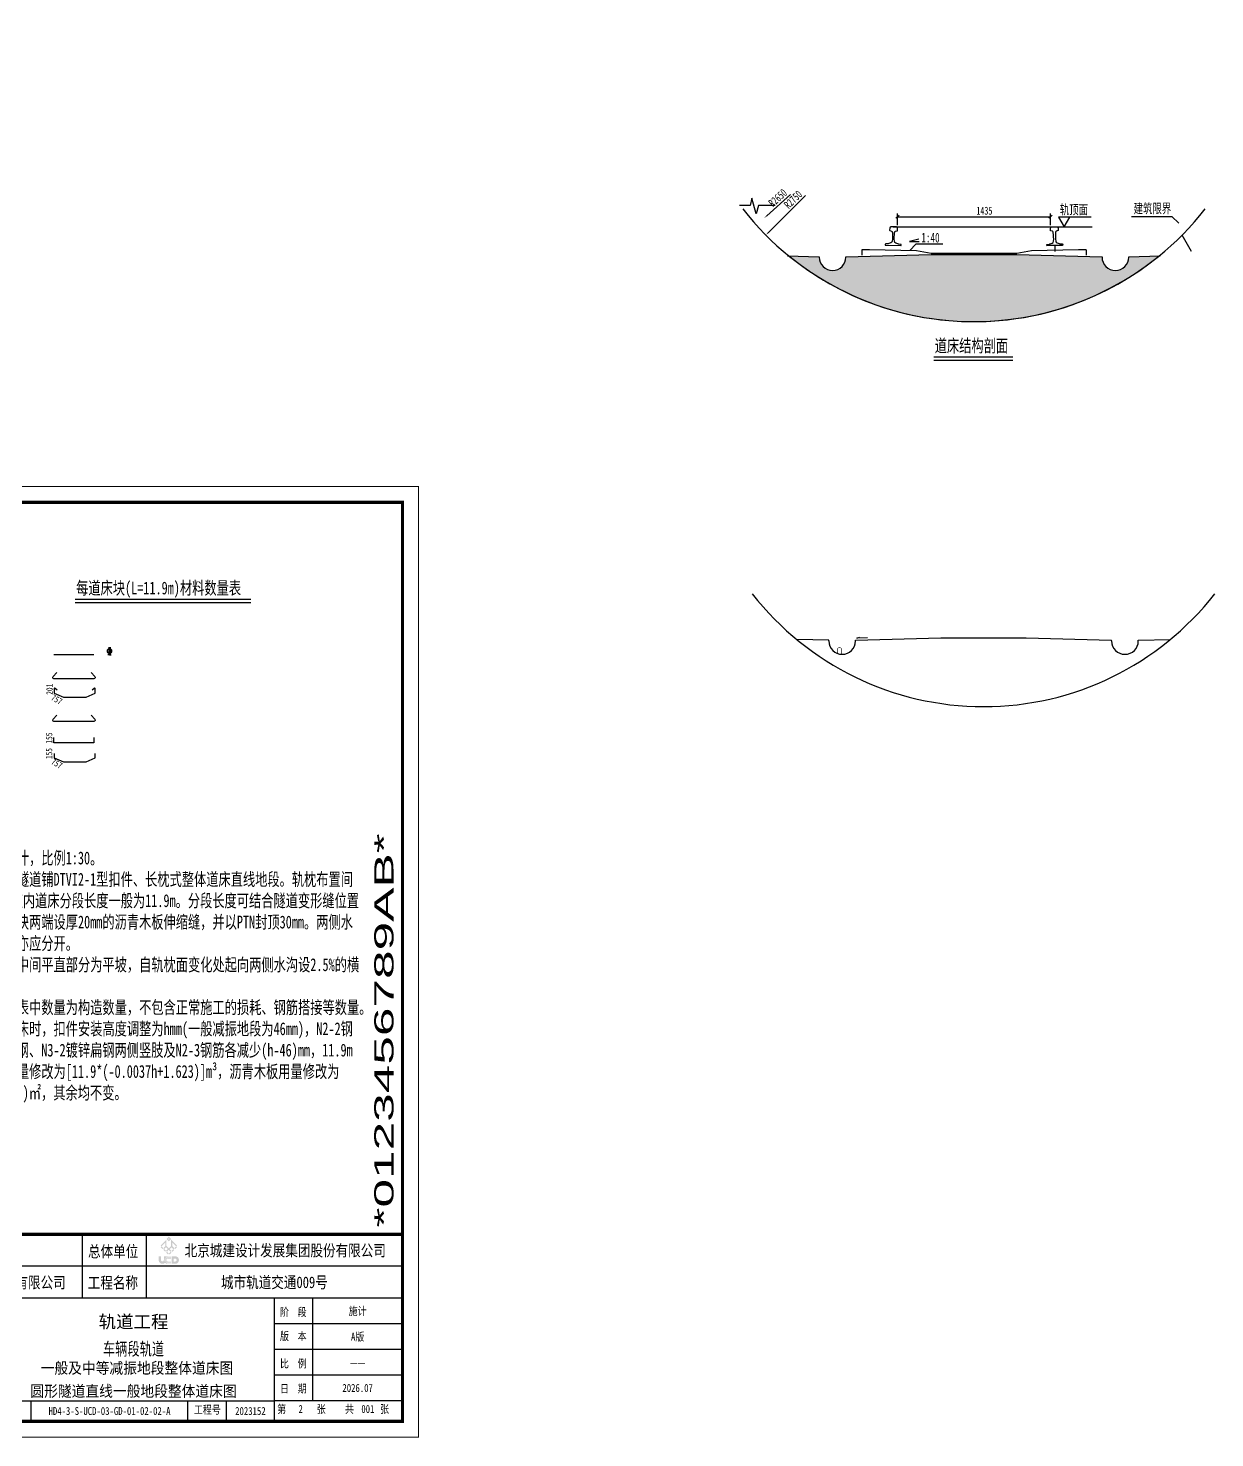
# Model space of a CAD drawing. Header units: millimetres. Extents: x 751 to 23969, y -17237 to -4028.
# Drawn here: x 12849 to 23969, y -17237 to -4028 of the extents above; entities that cross this region are included whole.
import ezdxf
from ezdxf.enums import TextEntityAlignment as Align

# ---------------------------------------------------------------- set-up
doc = ezdxf.new("R2010")
doc.units = ezdxf.units.MM
doc.layers.get('Defpoints').update_dxf_attribs({"color": 250})
for name, color, linetype in [('GesoftDrawFrameFrameBlockLayer', 7, 'Continuous'), ('GesoftDrawFrameInLineLayer', 85, 'Continuous'), ('GesoftDrawFrameOutLineLayer', 180, 'Continuous'), ('GesoftDrawFrameTitleLayer', 7, 'Continuous'), ('标注', 3, 'Continuous'), ('粗实线', 4, 'Continuous')]:
    doc.layers.add(name, color=color, linetype=linetype)
doc.styles.add('宋体', font='SimSun.ttf', dxfattribs={"width": 0.7})
doc.styles.add('宋体样式', font='SimSun.ttf', dxfattribs={"width": 0.8})
doc.styles.add('宋体样式宽度0.65', font='SimSun.ttf', dxfattribs={"width": 0.65})
doc.styles.add('宋体样式宽度0.7', font='SimSun.ttf', dxfattribs={"width": 0.7})
doc.styles.add('条形码', font='BC_C39.FBC', dxfattribs={"height": 11})
doc.dimstyles.new('1比30', dxfattribs={"dimscale": 30, "dimtxt": 2.5, "dimasz": 1, "dimexe": 1, "dimexo": 1, "dimtad": 3, "dimdec": 0, "dimzin": 0, "dimdsep": 46, "dimtxsty": '宋体', "dimblk": 'OBLIQUE', "dimcen": 0.09, "dimadec": 0, "dimazin": 0, "dimtfac": 1, "dimtdec": 0, "dimtofl": 0, "dimtmove": 0, "dimatfit": 3, "dimfxl": 0, "dimtolj": 1, "dimtzin": 0, "dimarcsym": 0})

# ---------------------------------------------------------------- blocks, each defined once
blk = doc.blocks.new('钢筋')
for p, q in [((2091.49, -5498.89), (2091.49, -5501.31)), ((2091.89, -5498.89), (2091.89, -5501.31)), ((2091.69, -5501.31), (2091.16, -5501.31)), ((2091.69, -5501.31), (2092.23, -5501.31))]:
    blk.add_line(p, q)
blk.add_ellipse((2091.69, -5500.05), major_axis=(0, -0.806), ratio=0.813147)
blk = doc.blocks.new('_Oblique')
at = {"color": 0, "linetype": 'ByBlock', "lineweight": -2}
blk.add_line((-0.5, -0.5), (0.5, 0.5), dxfattribs=at)
blk = doc.blocks.new('*D62')
at = {"layer": 'Defpoints', "color": 0, "transparency": 16777216}
for p in [(22430, -5795), (20995, -5903), (22430, -5903)]:
    blk.add_point(p, dxfattribs=at)
at = {"layer": '标注', "color": 0, "lineweight": -2, "transparency": 16777216}
for p, q in [((20995, -5873), (20995, -5765)), ((20995, -5795), (22430, -5795)), ((22430, -5873), (22430, -5765))]:
    blk.add_line(p, q, dxfattribs=at)
at = {"layer": '标注', "color": 0, "lineweight": -2, "transparency": 16777216, "xscale": 30, "yscale": 30, "zscale": 30, "rotation": 180}
blk.add_blockref('_Oblique', (20995, -5795), dxfattribs=at)
at = {"layer": '标注', "color": 0, "lineweight": -2, "transparency": 16777216, "xscale": 30, "yscale": 30, "zscale": 30}
blk.add_blockref('_Oblique', (22430, -5795), dxfattribs=at)
at = {"layer": '标注', "color": 0, "transparency": 16777216, "insert": (21810, -5739), "char_height": 75, "attachment_point": 5, "style": '宋体'}
blk.add_mtext('\\A1;1435', dxfattribs=at)
blk = doc.blocks.new('*D63')
at = {"color": 0, "lineweight": -2, "transparency": 16777216}
blk.add_line((19992, -5586), (19771, -5787), dxfattribs=at)
at = {"color": 0, "transparency": 16777216}
blk.add_solid([(19767, -5783), (19774, -5790), (19748, -5807)], dxfattribs=at)
at = {"layer": 'Defpoints', "color": 0, "transparency": 16777216}
for p in [(21713, -4028), (19748, -5807)]:
    blk.add_point(p, dxfattribs=at)
at = {"color": 0, "transparency": 16777216, "insert": (19873, -5618), "char_height": 75, "attachment_point": 5, "rotation": 42.1494, "style": '宋体'}
blk.add_mtext('\\A1;R2650', dxfattribs=at)
blk = doc.blocks.new('*D64')
at = {"color": 0, "lineweight": -2, "transparency": 16777216}
blk.add_line((20134, -5597), (19783, -5946), dxfattribs=at)
at = {"color": 0, "transparency": 16777216}
blk.add_solid([(19780, -5942), (19787, -5949), (19762, -5967)], dxfattribs=at)
at = {"layer": 'Defpoints', "color": 0, "transparency": 16777216}
for p in [(21712, -4028), (19762, -5967)]:
    blk.add_point(p, dxfattribs=at)
at = {"color": 0, "transparency": 16777216, "insert": (20017, -5634), "char_height": 75, "attachment_point": 5, "rotation": 44.8267, "style": '宋体'}
blk.add_mtext('\\A1;R2750', dxfattribs=at)
blk = doc.blocks.new('0.25_a528e8101059b214a0224c9661d1e9c2')
at = {"layer": 'GesoftDrawFrameInLineLayer', "color": 0, "const_width": 1}
blk.add_lwpolyline([(0, 0), (0, 287), (-495, 287), (-495, 0), (0, 0)], dxfattribs=at)
at = {"layer": 'GesoftDrawFrameOutLineLayer', "color": 0, "const_width": 0.35}
blk.add_lwpolyline([(5, -5), (5, 292), (-520, 292), (-520, -5), (5, -5)], dxfattribs=at)
blk = doc.blocks.new('GESOFT00000000NEW_049a35bf7f0736cc4250df00ece10f93_a528e8101059b214a0224c9661d1e9c2_2e1cf7a908f61d0b50dc33cccab90907')
at = {"layer": 'GesoftDrawFrameTitleLayer'}
h = blk.add_hatch(color=7, dxfattribs=at)
h.paths.add_polyline_path([(-72.25, 56.91), (-72.98, 56.18), (-73.72, 56.91), (-72.99, 57.65)])
h.paths.add_polyline_path([(-72.99, 57.13), (-73.2, 56.92), (-72.99, 56.72), (-72.78, 56.93)], flags=16)
h.paths.add_polyline_path([(-73.73, 56.66), (-73.73, 54.75), (-72.99, 54.02), (-72.26, 54.75), (-72.26, 56.68), (-70.47, 54.89), (-70.72, 54.64), (-70.46, 54.38), (-71.04, 53.8), (-71.29, 54.05), (-71.56, 53.78), (-71.31, 53.53), (-71.88, 52.95), (-72.14, 53.2), (-72.41, 52.94), (-72.15, 52.69), (-72.73, 52.11), (-72.99, 52.36), (-73.24, 52.11), (-73.82, 52.69), (-73.57, 52.94), (-73.84, 53.21), (-74.09, 52.96), (-74.67, 53.54), (-74.42, 53.79), (-74.69, 54.06), (-74.94, 53.81), (-75.51, 54.38), (-75.26, 54.64), (-75.51, 54.88)])
h.paths.add_polyline_path([(-71.87, 55.79), (-71.87, 54.63), (-71.29, 54.05), (-70.72, 54.64)], flags=16)
h.paths.add_polyline_path([(-72.14, 54.36), (-72.72, 53.79), (-72.14, 53.2), (-71.56, 53.78)], flags=16)
h.paths.add_polyline_path([(-72.99, 53.53), (-73.57, 52.94), (-72.99, 52.36), (-72.41, 52.94)], flags=16)
h.paths.add_polyline_path([(-73.84, 54.37), (-74.42, 53.79), (-73.84, 53.21), (-73.25, 53.79)], flags=16)
h.paths.add_polyline_path([(-74.12, 54.63), (-74.12, 55.79), (-75.26, 54.64), (-74.69, 54.06)], flags=16)
edge = h.paths.add_edge_path()
edge.add_spline(control_points=[(-73.82, 51.43), (-73.82, 51.43), (-73.82, 51.52), (-73.82, 51.52), (-73.82, 51.52), (-74.53, 51.52), (-74.53, 51.52), (-74.53, 51.52), (-74.53, 50.35), (-74.53, 50.35), (-74.53, 50.09), (-74.74, 49.89), (-74.99, 49.89), (-75.24, 49.89), (-75.45, 50.09), (-75.45, 50.35), (-75.45, 50.35), (-75.45, 51.52), (-75.45, 51.52), (-75.45, 51.52), (-76.16, 51.52), (-76.16, 51.52), (-76.16, 51.52), (-76.16, 50.35), (-76.16, 50.35), (-76.16, 49.7), (-75.64, 49.18), (-74.99, 49.18), (-74.67, 49.18), (-74.38, 49.3), (-74.17, 49.51), (-73.96, 49.3), (-73.68, 49.18), (-73.36, 49.18), (-73.36, 49.18), (-72.27, 49.18), (-72.27, 49.18), (-72.27, 49.18), (-72.27, 49.32), (-72.27, 49.32), (-72.43, 49.32), (-73.37, 49.32), (-73.37, 49.33), (-73.93, 49.34), (-74.38, 49.8), (-74.38, 50.35), (-74.38, 50.91), (-73.93, 51.36), (-73.37, 51.38), (-73.37, 51.38), (-72.43, 51.38), (-72.27, 51.38), (-72.27, 51.38), (-72.27, 51.52), (-72.27, 51.52), (-72.27, 51.52), (-73.36, 51.52), (-73.36, 51.52), (-73.52, 51.52), (-73.68, 51.49), (-73.82, 51.43)], knot_values=[0, 0, 0, 0, 1, 1, 1, 2, 2, 2, 3, 3, 3, 4, 4, 4, 5, 5, 5, 6, 6, 6, 7, 7, 7, 8, 8, 8, 9, 9, 9, 10, 10, 10, 11, 11, 11, 12, 12, 12, 13, 13, 13, 14, 14, 14, 15, 15, 15, 16, 16, 16, 17, 17, 17, 18, 18, 18, 19, 19, 19, 20, 20, 20, 20], degree=3, periodic=0)
edge = h.paths.add_edge_path(flags=17)
edge.add_spline(control_points=[(-74.32, 50.35), (-74.32, 49.83), (-73.9, 49.39), (-73.37, 49.38), (-73.36, 49.38), (-72.43, 49.38), (-72.27, 49.38), (-72.27, 49.38), (-72.27, 49.5), (-72.27, 49.5), (-72.43, 49.5), (-73.37, 49.5), (-73.37, 49.51), (-73.84, 49.52), (-74.2, 49.89), (-74.2, 50.35), (-74.2, 50.81), (-73.84, 51.18), (-73.37, 51.2), (-73.37, 51.2), (-72.43, 51.2), (-72.27, 51.2), (-72.27, 51.2), (-72.27, 51.32), (-72.27, 51.32), (-72.43, 51.32), (-73.36, 51.32), (-73.37, 51.32), (-73.89, 51.31), (-74.32, 50.87), (-74.32, 50.35)], knot_values=[0, 0, 0, 0, 1, 1, 1, 2, 2, 2, 3, 3, 3, 4, 4, 4, 5, 5, 5, 6, 6, 6, 7, 7, 7, 8, 8, 8, 9, 9, 9, 10, 10, 10, 10], degree=3, periodic=0)
edge = h.paths.add_edge_path(flags=16)
edge.add_spline(control_points=[(-74.14, 50.35), (-74.14, 49.92), (-73.8, 49.57), (-73.37, 49.56), (-73.36, 49.56), (-72.43, 49.56), (-72.27, 49.56), (-72.27, 49.56), (-72.27, 49.68), (-72.27, 49.68), (-72.43, 49.68), (-73.36, 49.68), (-73.37, 49.68), (-73.73, 49.69), (-74.02, 49.98), (-74.02, 50.35), (-74.02, 50.71), (-73.74, 51.01), (-73.38, 51.02), (-73.37, 51.02), (-72.43, 51.02), (-72.27, 51.02), (-72.27, 51.02), (-72.27, 51.14), (-72.27, 51.14), (-72.43, 51.14), (-73.36, 51.14), (-73.37, 51.14), (-73.8, 51.13), (-74.14, 50.78), (-74.14, 50.35)], knot_values=[0, 0, 0, 0, 1, 1, 1, 2, 2, 2, 3, 3, 3, 4, 4, 4, 5, 5, 5, 6, 6, 6, 7, 7, 7, 8, 8, 8, 9, 9, 9, 10, 10, 10, 10], degree=3, periodic=0)
edge = h.paths.add_edge_path(flags=16)
edge.add_spline(control_points=[(-73.96, 50.35), (-73.96, 50.02), (-73.7, 49.75), (-73.37, 49.74), (-73.35, 49.74), (-72.43, 49.74), (-72.27, 49.74), (-72.27, 49.74), (-72.27, 49.89), (-72.27, 49.89), (-72.27, 49.89), (-73.31, 49.89), (-73.31, 49.89), (-73.56, 49.89), (-73.81, 50.1), (-73.81, 50.35), (-73.81, 50.6), (-73.56, 50.81), (-73.31, 50.81), (-73.31, 50.81), (-72.27, 50.81), (-72.27, 50.81), (-72.27, 50.81), (-72.27, 50.96), (-72.27, 50.96), (-72.43, 50.96), (-73.36, 50.96), (-73.37, 50.96), (-73.7, 50.95), (-73.96, 50.68), (-73.96, 50.35)], knot_values=[0, 0, 0, 0, 1, 1, 1, 2, 2, 2, 3, 3, 3, 4, 4, 4, 5, 5, 5, 6, 6, 6, 7, 7, 7, 8, 8, 8, 9, 9, 9, 10, 10, 10, 10], degree=3, periodic=0)
edge = h.paths.add_edge_path()
edge.add_spline(control_points=[(-70.98, 51.52), (-70.98, 51.52), (-71.45, 51.52), (-71.45, 51.52), (-71.45, 51.52), (-72.08, 51.52), (-72.08, 51.52), (-72.08, 51.52), (-72.08, 49.21), (-72.08, 49.21), (-72.08, 49.21), (-72.08, 49.21), (-72.08, 49.21), (-72.08, 49.21), (-72.07, 49.18), (-72.07, 49.18), (-72.07, 49.18), (-70.98, 49.18), (-70.98, 49.18), (-70.33, 49.18), (-69.81, 49.7), (-69.81, 50.35), (-69.81, 51), (-70.33, 51.52), (-70.98, 51.52)], knot_values=[0, 0, 0, 0, 1, 1, 1, 2, 2, 2, 3, 3, 3, 4, 4, 4, 5, 5, 5, 6, 6, 6, 7, 7, 7, 8, 8, 8, 8], degree=3, periodic=0)
edge = h.paths.add_edge_path(flags=16)
edge.add_spline(control_points=[(-70.98, 49.89), (-70.98, 49.89), (-71.45, 49.89), (-71.45, 49.89), (-71.45, 49.89), (-71.45, 50.81), (-71.45, 50.81), (-71.45, 50.81), (-70.98, 50.81), (-70.98, 50.81), (-70.73, 50.81), (-70.52, 50.6), (-70.52, 50.35), (-70.52, 50.1), (-70.73, 49.89), (-70.98, 49.89)], knot_values=[0, 0, 0, 0, 1, 1, 1, 2, 2, 2, 3, 3, 3, 4, 4, 4, 5, 5, 5, 5], degree=3, periodic=0)
at = {"layer": 'GesoftDrawFrameTitleLayer', "color": 7}
for p, q in [((-100, 58.4), (-100, 38.4)), ((-80, 38.4), (-80, 58.4)), ((0, 48.4), (-180, 48.4)), ((0, 38.4), (-180, 38.4)), ((-40, 0), (-40, 38.4)), ((-28, 6.4), (-28, 38.4)), ((0, 30.4), (-40, 30.4)), ((0, 22.4), (-40, 22.4)), ((0, 14.4), (-40, 14.4)), ((0, 10), (0, 0)), ((0, 10), (0, 0)), ((-128, 6.4), (-40, 6.4)), ((-116, 0), (-116, 6.4)), ((-67, 0), (-67, 6.4)), ((-55, 0), (-55, 6.4)), ((0, 6.4), (-40, 6.4))]:
    blk.add_line(p, q, dxfattribs=at)
at = {"layer": 'GesoftDrawFrameTitleLayer', "color": 7, "const_width": 1}
blk.add_lwpolyline([(0, 0), (0, 58.4), (-200, 58.4), (-200, 0)], close=True, dxfattribs=at)
at = {"layer": 'GesoftDrawFrameFrameBlockLayer'}
blk.add_blockref('0.25_a528e8101059b214a0224c9661d1e9c2', (0, 0), dxfattribs=at)
at = {"layer": 'GesoftDrawFrameTitleLayer', "color": 7, "width": 0.8}
for s, height, style, p in [('总体单位', 3.6, '宋体样式宽度0.7', (-98.22, 51.24)), ('北京城建设计发展集团股份有限公司', 3.6, '宋体样式宽度0.7', (-68.03, 51.54)), ('北京城建设计发展集团股份有限公司', 3.6, '宋体样式宽度0.7', (-168.03, 41.54)), ('工程名称', 3.6, '宋体样式宽度0.7', (-98.3, 41.47)), ('阶  段', 2.5, '宋体样式宽度0.7', (-38.26, 32.83)), ('版  本', 2.5, '宋体样式宽度0.7', (-38.26, 25.3)), ('比  例', 2.5, '宋体样式宽度0.7', (-38.26, 16.75)), ('日  期', 2.5, '宋体样式宽度0.7', (-38.26, 8.93)), ('工程号', 2.5, '宋体样式宽度0.65', (-65.14, 2.34)), ('第       张', 2.5, '宋体样式宽度0.7', (-39.12, 2.52)), ('共      张', 2.5, '宋体样式宽度0.7', (-17.95, 2.56))]:
    blk.add_text(s, height=height, dxfattribs=dict(at, style=style)).set_placement(p)
at = {"layer": 'GesoftDrawFrameTitleLayer', "color": 7, "style": '条形码', "width": 2}
blk.add_attdef('BARCODE', (-2.8, 60.5), '', height=6, rotation=90, dxfattribs=at)
at = {"layer": 'GesoftDrawFrameTitleLayer', "style": '宋体样式'}
for tag, height, width, p in [('GCMC0', 3.6, 0.8, (-40, 43.4)), ('SHEJI', 2.5, 0.8, (-154, 35.2)), ('SHEJI2', 2.5, 0.8, (-137.76, 35.27)), ('SJJD', 2.5, 0.8, (-14, 34.4)), ('JIAOHE', 2.5, 0.8, (-154, 28.8)), ('JIAOHE2', 2.5, 0.8, (-137.61, 28.83)), ('VERSION0', 2.5, 0.8, (-14, 26.4)), ('ZTSD', 2.5, 0.8, (-190, 24)), ('ZYFZR1', 2.5, 0.8, (-154, 22.4)), ('ZYFZR2', 2.5, 0.8, (-137.76, 22.24)), ('CEMING', 4, 0.7, (-84, 22.59)), ('BILI', 2.5, 0.8, (-14, 18.4)), ('XMFZR1', 2.5, 0.8, (-154, 16)), ('XMFZR2', 2.5, 0.8, (-137.98, 16.22)), ('DOCNAME0', 3.5, 0.9, (-84, 13.27)), ('SENHE', 2.5, 0.8, (-154, 9.6)), ('SENHE2', 2.5, 0.8, (-137.41, 9.52)), ('DOCNAME2', 3.5, 0.9, (-84, 9.42)), ('RIQI', 2.5, 0.8, (-14, 10.4)), ('XTSD', 2.5, 0.8, (-190, 4.8)), ('SENDING', 2.5, 0.8, (-154, 3.2)), ('SENDING2', 2.5, 0.8, (-137.41, 3.81)), ('TUHAO', 2.5, 0.8, (-91.5, 3.2)), ('PROJECTNO', 2.5, 0.8, (-47.5, 3.2)), ('PAGENUMBER', 2.5, 0.8, (-31.78, 3.83)), ('PAGECOUNT', 2.5, 0.8, (-10.8, 3.83))]:
    blk.add_attdef(tag, text='', height=height, dxfattribs=dict(at, width=width)).set_placement(p, align=Align.MIDDLE_CENTER)
blk.add_attdef('PIANMING', text='', height=4, dxfattribs=at).set_placement((-84, 31.09), align=Align.MIDDLE_CENTER)

msp = doc.modelspace()

# ---------------------------------------------------------------- hatches: boundary and pattern name
h = msp.add_hatch()
h.set_pattern_fill('ANGLE', color=256)
h.set_pattern_definition([(0, (0, 0), (0, 6.985), [5.08, -1.905]), (90, (0, 0), (-6.985, 4e-16), [5.08, -1.905])])
h.paths.add_polyline_path([(23162.3, -6170.3), (23445.78, -6163.21, -0.35485901), (19978.89, -6163.21), (20262.37, -6170.3, 1.02395104), (20512.3, -6170.37), (21312.68, -6150.36), (22114.78, -6150.36), (22912.37, -6170.3, 1.02423662)])

# ---------------------------------------------------------------- linework, layer by layer
for p, q in [((20954.76, -5888.31), (22820.97, -5888.38)), ((22396.33, -6066.15), (22542.28, -6062.5)), ((22469.3, -6064.33), (22469.3, -6120.33)), ((20662.34, -6104.8), (20662.34, -6156.55)), ((22762.34, -6104.8), (22762.34, -6156.55)), ((13090.75, -9898.73), (13463.82, -9898.73))]:
    msp.add_line(p, q)
for points in [[(19849.28, -5690.14), (19691.72, -5690.14), (19670.96, -5767.62), (19632.03, -5622.31), (19613.73, -5690.62), (19515.9, -5690.62)], [(22762.34, -6104.8), (22690.34, -6104.8), (22250.34, -6115.8), (22112.34, -6140.3), (21712.34, -6140.3), (21312.34, -6140.3), (21174.34, -6115.8), (20734.34, -6104.8), (20662.34, -6104.8)], [(13463.82, -10674.41), (13463.82, -10724.41), (13090.75, -10724.41), (13090.75, -10674.41)], [(13092.48, -10825.95), (13092.48, -10864.47), (13179.66, -10902.99), (13391.38, -10902.99), (13478.55, -10864.47), (13478.55, -10825.95)]]:
    msp.add_lwpolyline(points)
at = {"ltscale": 0.8}
for points in [[(20905.59, -6048.32), (20884.26, -6050.15, 0.38216191), (20880.6, -6054.03), (20880.44, -6060.45, 0.41421356), (20882.39, -6062.5), (21028.34, -6066.15, 0.41421356), (21030.39, -6064.2), (21030.55, -6057.78, 0.38216191), (21027.1, -6053.72), (21005.88, -6050.82, -0.05268091), (20997.72, -6048.82), (20979.72, -6042.33, -0.29597135), (20966.55, -6024.99, -0.05056662), (20968.77, -5944.32, -0.09934257), (20971.9, -5935, -0.18614679), (20976.42, -5931.43), (20994.18, -5926.04, 0.34093388), (20995.59, -5924.05), (20994.8, -5903.46, 0.33473899), (20985.05, -5891.21, 0.04848793), (20969.76, -5888.83, 0.00833558), (20959.77, -5888.38, 0.00833558), (20949.76, -5888.33, 0.04848793), (20934.37, -5889.95, 0.33473899), (20924.02, -5901.69), (20922.2, -5922.21, 0.34093388), (20923.52, -5924.27), (20940.91, -5930.52, -0.18852713), (20945.31, -5934.33, -0.09934257), (20947.98, -5943.8, -0.05056662), (20946.16, -6024.48, -0.29597135), (20932.14, -6041.14), (20912.99, -6046.82, -0.05038502), (20905.09, -6048.32)], [(22519.08, -6048.32), (22540.41, -6050.15, -0.38216191), (22544.07, -6054.03), (22544.23, -6060.45, -0.41421356), (22542.28, -6062.5), (22396.33, -6066.15, -0.41421356), (22394.28, -6064.2), (22394.12, -6057.78, -0.38216191), (22397.57, -6053.72), (22418.79, -6050.82, 0.05268091), (22426.95, -6048.82), (22444.95, -6042.33, 0.29597135), (22458.12, -6024.99, 0.05056662), (22455.9, -5944.32, 0.09934257), (22452.77, -5935, 0.18614679), (22448.25, -5931.43), (22430.49, -5926.04, -0.34093388), (22429.08, -5924.05), (22429.87, -5903.46, -0.33473899), (22439.62, -5891.21, -0.04848793), (22454.91, -5888.83, -0.00833558), (22464.9, -5888.38, -0.00833558), (22474.91, -5888.33, -0.04848793), (22490.3, -5889.95, -0.33473899), (22500.65, -5901.69), (22502.47, -5922.21, -0.34093388), (22501.16, -5924.27), (22483.76, -5930.52, 0.18852713), (22479.36, -5934.33, 0.09934257), (22476.69, -5943.8, 0.05056662), (22478.51, -6024.48, 0.29597135), (22492.53, -6041.14), (22511.68, -6046.82, 0.05038502), (22519.58, -6048.32)]]:
    msp.add_lwpolyline(points, format="xyb", dxfattribs=at)
at = {"const_width": 5}
msp.add_lwpolyline([(20434.05, -9888.46), (20434.05, -9846.46, -0.87601583), (20470.05, -9846.46), (20470.05, -9895.47)], format="xyb", dxfattribs=at)
for points in [[(13439.35, -10066.86), (13474.71, -10102.21, -0.71207666), (13463.82, -10124.41), (13090.75, -10124.41, -0.61707933), (13083.26, -10102.21), (13118.61, -10066.86)], [(13121.27, -10232.87), (13103.59, -10215.19, 0.66817864), (13092.49, -10219.79), (13092.49, -10258.31), (13179.67, -10296.82), (13391.38, -10296.82), (13478.56, -10258.31), (13478.56, -10219.79, 0.66817864), (13467.47, -10215.19), (13449.79, -10232.87)], [(13439.35, -10466.86), (13474.71, -10502.21, -0.71207666), (13463.82, -10524.41), (13090.75, -10524.41, -0.61707933), (13083.26, -10502.21), (13118.61, -10466.86)]]:
    msp.add_lwpolyline(points, format="xyb")
for centre in [(21712.34, -4028.34), (21802.05, -7635.65)]:
    msp.add_arc(centre, 2750, 217.999764, 322.000236)
at = {"layer": '标注'}
for p, q in [((23188.69, -5793.38), (23566.85, -5793.38)), ((23566.85, -5793.38), (23633.14, -5854.66)), ((21195.56, -6004.42), (21108.16, -6027.84)), ((21108.16, -6027.84), (21197.99, -6027.84)), ((21166.51, -6051.92), (21110.22, -6110.21)), ((21418.94, -6051.92), (21166.51, -6051.92)), ((23750.66, -6119.38), (23662.7, -5967.04)), ((21335.47, -7139.27), (22075.33, -7139.27)), ((13289.57, -9409.62), (14937.23, -9409.62))]:
    msp.add_line(p, q, dxfattribs=at)
at = {"layer": '标注', "color": 4}
for p, q in [((21335.47, -7109.27), (22075.33, -7109.27)), ((13289.57, -9379.62), (14937.23, -9379.62))]:
    msp.add_line(p, q, dxfattribs=at)
at = {"layer": '标注'}
for points in [[(22811.53, -5798.41), (22505.88, -5798.41), (22557.83, -5888.37), (22609.77, -5798.41)], [(20713.03, -9741.36), (20613.03, -9743.86), (20642.1, -9736.07)]]:
    msp.add_lwpolyline(points, dxfattribs=at)
at = {"layer": '粗实线'}
for p, q in [((20352.05, -9763.69), (20051.08, -9756.16)), ((20352.05, -9770.6), (20352.05, -9763.65)), ((20602.05, -9761.69), (21402.4, -9741.68)), ((20602.05, -9770.6), (20602.05, -9761.69)), ((21402.05, -9741.62), (22202.05, -9741.62)), ((22202.05, -9741.62), (23002.05, -9761.62)), ((23002.05, -9770.6), (23002.05, -9761.62)), ((23252.05, -9763.69), (23553.03, -9756.16)), ((23252.05, -9770.6), (23252.05, -9763.65))]:
    msp.add_line(p, q, dxfattribs=at)
for points in [[(19966.27, -6162.9), (20262.34, -6170.3), (20262.34, -6173.29, 1), (20512.34, -6173.29), (20512.34, -6170.3)], [(22112.34, -6150.3), (22912.34, -6170.3), (22912.34, -6173.29, 1), (23162.34, -6173.29), (23162.34, -6170.3), (23458.4, -6162.9)]]:
    msp.add_lwpolyline(points, format="xyb", dxfattribs=at)
msp.add_lwpolyline([(20512.34, -6170.37), (21312.68, -6150.36), (22112.68, -6150.36)], dxfattribs=at)
for centre, radius, start, end in [((21712.34, -4028.34), 2750, 230.452442, 309.480236), ((20477.05, -9770.6), 125, 180, 0), ((23127.05, -9770.6), 125, 180, 0)]:
    msp.add_arc(centre, radius, start, end, dxfattribs=at)

# ---------------------------------------------------------------- block references
ref = msp.add_blockref('GESOFT00000000NEW_049a35bf7f0736cc4250df00ece10f93_a528e8101059b214a0224c9661d1e9c2_2e1cf7a908f61d0b50dc33cccab90907', (16356.66, -17082.03), dxfattribs=dict(xscale=30, yscale=30, zscale=30))
ref.add_attrib('GCMC0', '城市轨道交通009号', dxfattribs={"layer": 'GesoftDrawFrameTitleLayer', "height": 108, "style": '宋体样式', "width": 0.8}).set_placement((15156.67, -15780.03), align=Align.MIDDLE_CENTER)
ref.add_attrib('PIANMING', '轨道工程', dxfattribs={"layer": 'GesoftDrawFrameTitleLayer', "height": 120, "style": '宋体样式'}).set_placement((13836.67, -16149.42), align=Align.MIDDLE_CENTER)
ref.add_attrib('CEMING', '车辆段轨道', dxfattribs={"layer": 'GesoftDrawFrameTitleLayer', "height": 120, "style": '宋体样式', "width": 0.7}).set_placement((13836.67, -16404.4), align=Align.MIDDLE_CENTER)
ref.add_attrib('DOCNAME0', ' 一般及中等减振地段整体道床图', dxfattribs={"layer": 'GesoftDrawFrameTitleLayer', "height": 105, "style": '宋体样式', "width": 0.9}).set_placement((13836.67, -16583.53), align=Align.MIDDLE_CENTER)
ref.add_attrib('DOCNAME2', '圆形隧道直线一般地段整体道床图', dxfattribs={"layer": 'GesoftDrawFrameTitleLayer', "height": 105, "style": '宋体样式', "width": 0.9}).set_placement((13836.67, -16799.55), align=Align.MIDDLE_CENTER)
ref.add_attrib('TUHAO', 'HD4-3-S-UCD-03-GD-01-02-02-A', dxfattribs={"layer": 'GesoftDrawFrameTitleLayer', "height": 75, "style": '宋体样式', "width": 0.8}).set_placement((13611.67, -16986.03), align=Align.MIDDLE_CENTER)
ref.add_attrib('VERSION0', 'A版', dxfattribs={"layer": 'GesoftDrawFrameTitleLayer', "height": 75, "style": '宋体样式', "width": 0.8}).set_placement((15936.67, -16290.03), align=Align.MIDDLE_CENTER)
ref.add_attrib('SJJD', '施计', dxfattribs={"layer": 'GesoftDrawFrameTitleLayer', "height": 75, "style": '宋体样式', "width": 0.8}).set_placement((15936.67, -16050.03), align=Align.MIDDLE_CENTER)
ref.add_attrib('BILI', '——', dxfattribs={"layer": 'GesoftDrawFrameTitleLayer', "height": 75, "style": '宋体样式', "width": 0.8}).set_placement((15936.67, -16530.03), align=Align.MIDDLE_CENTER)
ref.add_attrib('RIQI', '2026.07', dxfattribs={"layer": 'GesoftDrawFrameTitleLayer', "height": 75, "style": '宋体样式', "width": 0.8}).set_placement((15936.67, -16770.03), align=Align.MIDDLE_CENTER)
ref.add_attrib('PROJECTNO', '2023152', dxfattribs={"layer": 'GesoftDrawFrameTitleLayer', "height": 75, "style": '宋体样式', "width": 0.8}).set_placement((14931.73, -16986.03), align=Align.MIDDLE_CENTER)
ref.add_attrib('PAGENUMBER', '2', dxfattribs={"layer": 'GesoftDrawFrameTitleLayer', "height": 75, "style": '宋体样式', "width": 0.8}).set_placement((15403.17, -16967.11), align=Align.MIDDLE_CENTER)
ref.add_attrib('PAGECOUNT', '001', dxfattribs={"layer": 'GesoftDrawFrameTitleLayer', "height": 75, "style": '宋体样式', "width": 0.8}).set_placement((16032.58, -16967.11), align=Align.MIDDLE_CENTER)
ref.add_attrib('BARCODE', '*0123456789AB*', (16272.77, -15266.96), dxfattribs={"layer": 'GesoftDrawFrameTitleLayer', "color": 7, "height": 180, "rotation": 90, "style": '条形码', "width": 2})
at = {"color": 0, "xscale": 30, "yscale": 30, "zscale": 30}
msp.add_blockref('钢筋', (-49139.19, 155137.45), dxfattribs=at)

# ---------------------------------------------------------------- texts
at = {"insert": (11701.22, -11543.72), "char_height": 120, "attachment_point": 1, "style": '宋体'}
msp.add_mtext_dynamic_manual_height_columns('\\A1;注：\\P\\pi-240,l240,t240,360;1.^I本图尺寸均以mm计，比例1:30。\\P2.^I本图适用于圆形隧道铺DTVI2-1型扣件、长枕式整体道床直线地段。轨枕布置间距为595mm，隧道内道床分段长度一般为11.9m。分段长度可结合隧道变形缝位置适当调整。道床块两端设厚20mm的沥青木板伸缩缝，并以PTN封顶30mm。两侧水沟在道床分块处亦应分开。\\P3.^I道床顶面轨枕面中间平直部分为平坡，自轨枕面变化处起向两侧水沟设2.5%的横向坡度{\\A0;。\\P}4.^I道床块材料数量表中数量为构造数量，不包含正常施工的损耗、钢筋搭接等数量。\\P{\\A0;5.^I当为中等减振道床时，扣件安装高度调整为hmm(一般减振地段为46mm)，N2-2钢筋、N3-1镀锌扁钢、N3-2镀锌扁钢两侧竖肢及N2-3钢筋各减少(h-46)mm，11.9m道床块混凝土用量修改为[11.9*(-0.0037h+1.623)]m³，沥青木板用量修改为(-0.0037h+1.623)㎡，其余均不变。}', width=4282.6827, gutter_width=600, heights=[0], dxfattribs=at)
at = {"layer": '标注', "style": '宋体', "width": 0.7}
for s, height, p in [('轨顶面', 90, (22516.46, -5773.13)), ('建筑限界', 90, (23208.22, -5761.84)), ('1:40', 90, (21219.03, -6036.14)), ('道床结构剖面', 120, (21344.42, -7063.65)), ('每道床块(L=11.9m)材料数量表', 120, (13298.51, -9334))]:
    msp.add_text(s, height=height, dxfattribs=at).set_placement(p)
for s, rotation, p in [('201', 90, (13079.3, -10274.19)), ('757', 330, (13058.1, -10318.87)), ('155', 90, (13075.61, -10731.71)), ('155', 90, (13074.84, -10876.57)), ('757', 330, (13058.68, -10919.24))]:
    msp.add_text(s, height=60, rotation=rotation, dxfattribs=at).set_placement(p)

# ---------------------------------------------------------------- dimensions: what is measured, and where the dimension line sits
for center, mpoint, picture, middle in [((21712.97, -4028.34), (19748.27, -5806.67), '*D63', (19911.02, -5659.35)), ((21712.34, -4028.34), (19761.92, -5967), '*D64', (20056.43, -5674.26))]:
    dim = msp.add_radius_dim(center=center, mpoint=mpoint, dimstyle='1比30', override={"dimsah": 1})
    dim.commit()
    dim.dimension.update_dxf_attribs({"geometry": picture, "text_midpoint": middle, "dimtype": 164})
at = {"layer": '标注'}
dim = msp.add_linear_dim(base=(22429.87, -5795.12), p1=(20994.8, -5903.46), p2=(22429.87, -5903.46), dimstyle='1比30', dxfattribs=at)
dim.commit()
dim.dimension.update_dxf_attribs({"geometry": '*D62', "text_midpoint": (21809.76, -5795.12), "dimtype": 160})

doc.saveas('drawing.dxf')
